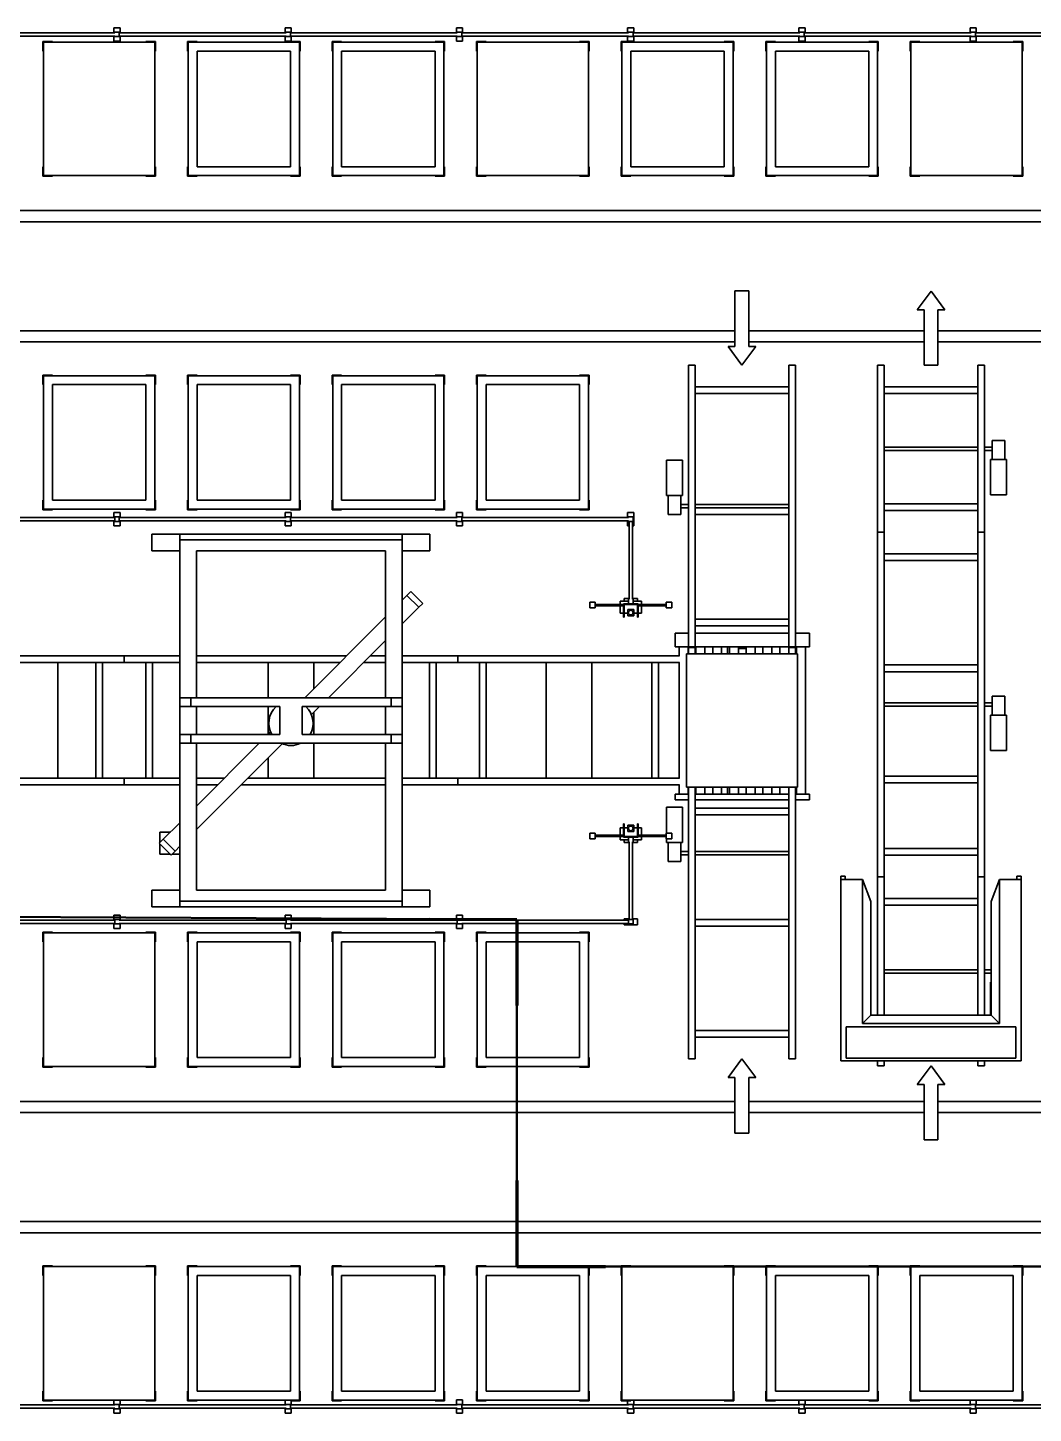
# Model space of a CAD drawing. Header units: millimetres. Extents: x 0 to 67800, y 0 to 42000.
# Drawn here: x 6834 to 15877, y 16083 to 28543 of the extents above; entities that cross this region are included whole.
import ezdxf

# ---------------------------------------------------------------- set-up
doc = ezdxf.new("R2010")
doc.units = ezdxf.units.MM
doc.header["$LTSCALE"] = 100
doc.linetypes.add('CHAIN', pattern=[0.3543, 0.2362, -0.0295, 0.0591, -0.0295])
doc.layers.add('Section Line (ISO)', color=7, linetype='CHAIN', lineweight=50)
doc.layers.add('Visible (ISO)', color=7, linetype='Continuous', lineweight=35)

# ---------------------------------------------------------------- blocks, each defined once
blk = doc.blocks.new('2dTransSection0')
at = {"layer": 'Section Line (ISO)', "linetype": 'CHAIN', "ltscale": 33.371738}
blk.add_line((33.54, 205.63), (112.31, 205.23), dxfattribs=at)
at = {"layer": 'Section Line (ISO)', "linetype": 'Continuous', "lineweight": 100}
for p, q in [((104.49, 205.27), (112.31, 205.23)), ((112.31, 205.23), (112.31, 197.49)), ((112.31, 181.76), (112.31, 174.02)), ((112.31, 174.02), (120.31, 174.02))]:
    blk.add_line(p, q, dxfattribs=at)
at = {"layer": 'Section Line (ISO)', "linetype": 'CHAIN', "ltscale": 33.126343}
blk.add_line((112.31, 205.23), (112.31, 174.02), dxfattribs=at)
at = {"layer": 'Section Line (ISO)', "linetype": 'CHAIN', "ltscale": 33.86763}
blk.add_line((112.31, 174.02), (276.3, 174.02), dxfattribs=at)

msp = doc.modelspace()

# ---------------------------------------------------------------- linework, layer by layer
at = {"layer": 'Visible (ISO)'}
for p, q in [((7609, 28498), (7609, 28543)), ((7609, 28543), (7664, 28543)), ((7664, 28543), (7664, 28498)), ((9149, 28498), (9149, 28543)), ((9149, 28543), (9204, 28543)), ((9204, 28543), (9204, 28498)), ((10689, 28498), (10689, 28543)), ((10689, 28543), (10744, 28543)), ((10744, 28543), (10744, 28498)), ((12229, 28498), (12229, 28543)), ((12229, 28543), (12284, 28543)), ((12284, 28543), (12284, 28498)), ((13769, 28498), (13769, 28543)), ((13769, 28543), (13824, 28543)), ((13824, 28543), (13824, 28498)), ((15309, 28498), (15309, 28543)), ((15309, 28543), (15364, 28543)), ((15364, 28543), (15364, 28498)), ((6117, 28498), (7617, 28498)), ((7617, 28468), (6117, 28468)), ((6971, 28333), (6971, 28419)), ((6971, 28419), (7057, 28419)), ((6977, 28413), (7977, 28413)), ((6977, 27213), (6977, 28413)), ((7057, 28419), (7057, 28413)), ((7609, 28423), (7609, 28468)), ((7664, 28423), (7609, 28423)), ((7617, 28503), (7657, 28503)), ((7617, 28498), (7617, 28503)), ((7617, 28463), (7617, 28468)), ((7657, 28463), (7617, 28463)), ((7657, 28503), (7657, 28463)), ((7657, 28498), (7657, 28468)), ((7657, 28498), (9157, 28498)), ((9157, 28468), (7657, 28468)), ((7664, 28468), (7664, 28423)), ((7897, 28413), (7897, 28419)), ((7897, 28419), (7983, 28419)), ((7977, 28413), (7977, 27213)), ((7983, 28419), (7983, 28333)), ((8271, 28333), (8271, 28419)), ((8271, 28419), (8357, 28419)), ((8277, 28413), (8277, 28333)), ((8357, 28413), (8277, 28413)), ((8357, 28419), (8357, 28413)), ((8357, 28413), (9197, 28413)), ((9149, 28423), (9149, 28468)), ((9204, 28423), (9149, 28423)), ((9157, 28503), (9197, 28503)), ((9157, 28498), (9157, 28503)), ((9157, 28463), (9157, 28468)), ((9197, 28463), (9157, 28463)), ((9197, 28503), (9197, 28463)), ((9197, 28498), (9197, 28468)), ((9197, 28498), (10697, 28498)), ((10697, 28468), (9197, 28468)), ((9197, 28413), (9197, 28419)), ((9197, 28419), (9283, 28419)), ((9277, 28413), (9197, 28413)), ((9204, 28468), (9204, 28423)), ((9277, 28333), (9277, 28413)), ((9283, 28419), (9283, 28333)), ((9571, 28333), (9571, 28419)), ((9571, 28419), (9657, 28419)), ((9577, 28413), (9577, 28333)), ((9657, 28413), (9577, 28413)), ((9657, 28419), (9657, 28413)), ((9657, 28413), (10497, 28413)), ((10497, 28413), (10497, 28419)), ((10497, 28419), (10583, 28419)), ((10577, 28413), (10497, 28413)), ((10577, 28333), (10577, 28413)), ((10583, 28419), (10583, 28333)), ((10689, 28423), (10689, 28468)), ((10744, 28423), (10689, 28423)), ((10697, 28503), (10737, 28503)), ((10697, 28498), (10697, 28503)), ((10697, 28463), (10697, 28468)), ((10737, 28463), (10697, 28463)), ((10737, 28503), (10737, 28463)), ((10737, 28498), (10737, 28468)), ((10737, 28498), (12237, 28498)), ((12237, 28468), (10737, 28468)), ((10744, 28468), (10744, 28423)), ((10871, 28333), (10871, 28419)), ((10871, 28419), (10957, 28419)), ((10877, 28413), (11877, 28413)), ((10877, 27213), (10877, 28413)), ((10957, 28419), (10957, 28413)), ((11797, 28413), (11797, 28419)), ((11797, 28419), (11883, 28419)), ((11877, 28413), (11877, 27213)), ((11883, 28419), (11883, 28333)), ((12171, 28333), (12171, 28419)), ((12171, 28419), (12257, 28419)), ((12177, 28413), (12177, 28333)), ((12257, 28413), (12177, 28413)), ((12229, 28423), (12229, 28468)), ((12284, 28423), (12229, 28423)), ((12237, 28503), (12277, 28503)), ((12237, 28498), (12237, 28503)), ((12237, 28463), (12237, 28468)), ((12277, 28463), (12237, 28463)), ((12257, 28419), (12257, 28413)), ((12257, 28413), (13097, 28413)), ((12277, 28503), (12277, 28463)), ((12277, 28498), (12277, 28468)), ((12277, 28498), (13777, 28498)), ((13777, 28468), (12277, 28468)), ((12284, 28468), (12284, 28423)), ((13097, 28413), (13097, 28419)), ((13097, 28419), (13183, 28419)), ((13177, 28413), (13097, 28413)), ((13177, 28333), (13177, 28413)), ((13183, 28419), (13183, 28333)), ((13471, 28333), (13471, 28419)), ((13471, 28419), (13557, 28419)), ((13477, 28413), (13477, 28333)), ((13557, 28413), (13477, 28413)), ((13557, 28419), (13557, 28413)), ((13557, 28413), (14397, 28413)), ((13769, 28423), (13769, 28468)), ((13824, 28423), (13769, 28423)), ((13777, 28503), (13817, 28503)), ((13777, 28498), (13777, 28503)), ((13777, 28463), (13777, 28468)), ((13817, 28463), (13777, 28463)), ((13817, 28503), (13817, 28463)), ((13817, 28498), (13817, 28468)), ((13817, 28498), (15317, 28498)), ((15317, 28468), (13817, 28468)), ((13824, 28468), (13824, 28423)), ((14397, 28413), (14397, 28419)), ((14397, 28419), (14483, 28419)), ((14477, 28413), (14397, 28413)), ((14477, 28333), (14477, 28413)), ((14483, 28419), (14483, 28333)), ((14771, 28333), (14771, 28419)), ((14771, 28419), (14857, 28419)), ((14777, 28413), (15777, 28413)), ((14777, 27213), (14777, 28413)), ((14857, 28419), (14857, 28413)), ((15309, 28423), (15309, 28468)), ((15364, 28423), (15309, 28423)), ((15317, 28503), (15357, 28503)), ((15317, 28498), (15317, 28503)), ((15317, 28463), (15317, 28468)), ((15357, 28463), (15317, 28463)), ((15357, 28503), (15357, 28463)), ((15357, 28498), (15357, 28468)), ((15357, 28498), (16857, 28498)), ((16857, 28468), (15357, 28468)), ((15364, 28468), (15364, 28423)), ((15697, 28413), (15697, 28419)), ((15697, 28419), (15783, 28419)), ((15777, 28413), (15777, 27213)), ((15783, 28419), (15783, 28333)), ((6977, 28333), (6971, 28333)), ((7983, 28333), (7977, 28333)), ((8277, 28333), (8271, 28333)), ((8277, 27293), (8277, 28333)), ((8357, 28333), (8357, 27293)), ((8357, 28333), (9197, 28333)), ((9197, 28333), (9197, 27293)), ((9283, 28333), (9277, 28333)), ((9277, 28333), (9277, 27293)), ((9577, 28333), (9571, 28333)), ((9577, 27293), (9577, 28333)), ((9657, 28333), (9657, 27293)), ((9657, 28333), (10497, 28333)), ((10497, 28333), (10497, 27293)), ((10583, 28333), (10577, 28333)), ((10577, 28333), (10577, 27293)), ((10877, 28333), (10871, 28333)), ((11883, 28333), (11877, 28333)), ((12177, 28333), (12171, 28333)), ((12177, 27293), (12177, 28333)), ((12257, 28333), (12257, 27293)), ((12257, 28333), (13097, 28333)), ((13097, 28333), (13097, 27293)), ((13183, 28333), (13177, 28333)), ((13177, 28333), (13177, 27293)), ((13477, 28333), (13471, 28333)), ((13477, 27293), (13477, 28333)), ((13557, 28333), (13557, 27293)), ((13557, 28333), (14397, 28333)), ((14397, 28333), (14397, 27293)), ((14483, 28333), (14477, 28333)), ((14477, 28333), (14477, 27293)), ((14777, 28333), (14771, 28333)), ((15783, 28333), (15777, 28333)), ((6971, 27207), (6971, 27293)), ((6971, 27293), (6977, 27293)), ((7977, 27293), (7983, 27293)), ((7983, 27293), (7983, 27207)), ((8271, 27207), (8271, 27293)), ((8271, 27293), (8277, 27293)), ((8277, 27293), (8277, 27213)), ((9197, 27293), (8357, 27293)), ((9277, 27213), (9277, 27293)), ((9277, 27293), (9283, 27293)), ((9283, 27293), (9283, 27207)), ((9571, 27207), (9571, 27293)), ((9571, 27293), (9577, 27293)), ((9577, 27293), (9577, 27213)), ((10497, 27293), (9657, 27293)), ((10577, 27213), (10577, 27293)), ((10577, 27293), (10583, 27293)), ((10583, 27293), (10583, 27207)), ((10871, 27207), (10871, 27293)), ((10871, 27293), (10877, 27293)), ((11877, 27293), (11883, 27293)), ((11883, 27293), (11883, 27207)), ((12171, 27207), (12171, 27293)), ((12171, 27293), (12177, 27293)), ((12177, 27293), (12177, 27213)), ((13097, 27293), (12257, 27293)), ((13177, 27213), (13177, 27293)), ((13177, 27293), (13183, 27293)), ((13183, 27293), (13183, 27207)), ((13471, 27207), (13471, 27293)), ((13471, 27293), (13477, 27293)), ((13477, 27293), (13477, 27213)), ((14397, 27293), (13557, 27293)), ((14477, 27213), (14477, 27293)), ((14477, 27293), (14483, 27293)), ((14483, 27293), (14483, 27207)), ((14771, 27207), (14771, 27293)), ((14771, 27293), (14777, 27293)), ((15777, 27293), (15783, 27293)), ((15783, 27293), (15783, 27207)), ((7057, 27207), (6971, 27207)), ((7977, 27213), (6977, 27213)), ((7057, 27213), (7057, 27207)), ((7897, 27207), (7897, 27213)), ((7983, 27207), (7897, 27207)), ((8357, 27207), (8271, 27207)), ((8277, 27213), (8357, 27213)), ((8357, 27213), (8357, 27207)), ((9197, 27213), (8357, 27213)), ((9197, 27207), (9197, 27213)), ((9197, 27213), (9277, 27213)), ((9283, 27207), (9197, 27207)), ((9657, 27207), (9571, 27207)), ((9577, 27213), (9657, 27213)), ((9657, 27213), (9657, 27207)), ((10497, 27213), (9657, 27213)), ((10497, 27207), (10497, 27213)), ((10497, 27213), (10577, 27213)), ((10583, 27207), (10497, 27207)), ((10957, 27207), (10871, 27207)), ((11877, 27213), (10877, 27213)), ((10957, 27213), (10957, 27207)), ((11797, 27207), (11797, 27213)), ((11883, 27207), (11797, 27207)), ((12257, 27207), (12171, 27207)), ((12177, 27213), (12257, 27213)), ((12257, 27213), (12257, 27207)), ((13097, 27213), (12257, 27213)), ((13097, 27207), (13097, 27213)), ((13097, 27213), (13177, 27213)), ((13183, 27207), (13097, 27207)), ((13557, 27207), (13471, 27207)), ((13477, 27213), (13557, 27213)), ((13557, 27213), (13557, 27207)), ((14397, 27213), (13557, 27213)), ((14397, 27207), (14397, 27213)), ((14397, 27213), (14477, 27213)), ((14483, 27207), (14397, 27207)), ((14857, 27207), (14771, 27207)), ((15777, 27213), (14777, 27213)), ((14857, 27213), (14857, 27207)), ((15697, 27207), (15697, 27213)), ((15783, 27207), (15697, 27207)), ((4637, 26898), (18751, 26898)), ((18738, 26798), (4637, 26798)), ((13194, 25676), (13194, 26176)), ((13194, 26176), (13319, 26176)), ((13319, 26176), (13319, 25676)), ((14832, 26007), (14957, 26174)), ((14957, 26174), (15082, 26007)), ((14894, 26007), (14832, 26007)), ((14894, 25507), (14894, 26007)), ((15019, 26007), (15019, 25507)), ((15082, 26007), (15019, 26007)), ((4637, 25818), (13194, 25818)), ((13319, 25818), (14894, 25818)), ((15019, 25818), (16594, 25818)), ((13194, 25718), (4637, 25718)), ((13132, 25676), (13194, 25676)), ((13257, 25509), (13132, 25676)), ((13382, 25676), (13257, 25509)), ((14894, 25718), (13319, 25718)), ((13319, 25676), (13382, 25676)), ((16594, 25718), (15019, 25718)), ((6971, 25333), (6971, 25419)), ((6971, 25419), (7057, 25419)), ((7057, 25419), (7057, 25413)), ((7897, 25413), (7897, 25419)), ((7897, 25419), (7983, 25419)), ((7983, 25419), (7983, 25333)), ((8271, 25333), (8271, 25419)), ((8271, 25419), (8357, 25419)), ((8357, 25419), (8357, 25413)), ((9197, 25413), (9197, 25419)), ((9197, 25419), (9283, 25419)), ((9283, 25419), (9283, 25333)), ((9571, 25333), (9571, 25419)), ((9571, 25419), (9657, 25419)), ((9657, 25419), (9657, 25413)), ((10497, 25413), (10497, 25419)), ((10497, 25419), (10583, 25419)), ((10583, 25419), (10583, 25333)), ((10871, 25333), (10871, 25419)), ((10871, 25419), (10957, 25419)), ((10957, 25419), (10957, 25413)), ((11797, 25413), (11797, 25419)), ((11797, 25419), (11883, 25419)), ((11883, 25419), (11883, 25333)), ((12777, 25464), (12777, 25509)), ((12777, 25509), (12837, 25509)), ((12777, 25464), (12777, 23013)), ((12837, 25509), (12837, 25464)), ((12837, 23013), (12837, 25464)), ((13677, 25509), (13737, 25509)), ((13677, 25464), (13677, 25509)), ((13677, 25464), (13677, 23013)), ((13737, 25509), (13737, 25464)), ((13737, 23013), (13737, 25464)), ((14477, 25463), (14477, 25507)), ((14537, 25507), (14477, 25507)), ((14477, 25463), (14477, 24052)), ((14537, 25507), (14537, 25463)), ((14537, 24052), (14537, 25463)), ((15019, 25507), (14894, 25507)), ((15377, 25463), (15377, 25507)), ((15437, 25507), (15377, 25507)), ((15377, 25463), (15377, 24052)), ((15437, 25507), (15437, 25463)), ((15437, 24052), (15437, 25463)), ((6977, 25333), (6971, 25333)), ((6977, 25413), (6977, 25333)), ((7057, 25413), (6977, 25413)), ((6977, 24293), (6977, 25333)), ((7057, 25413), (7897, 25413)), ((7057, 25333), (7057, 24293)), ((7057, 25333), (7897, 25333)), ((7977, 25413), (7897, 25413)), ((7897, 25333), (7897, 24293)), ((7977, 25333), (7977, 25413)), ((7983, 25333), (7977, 25333)), ((7977, 25333), (7977, 24293)), ((8277, 25333), (8271, 25333)), ((8277, 25413), (8277, 25333)), ((8357, 25413), (8277, 25413)), ((8277, 24293), (8277, 25333)), ((8357, 25413), (9197, 25413)), ((8357, 25333), (8357, 24293)), ((8357, 25333), (9197, 25333)), ((9277, 25413), (9197, 25413)), ((9197, 25333), (9197, 24293)), ((9277, 25333), (9277, 25413)), ((9283, 25333), (9277, 25333)), ((9277, 25333), (9277, 24293)), ((9577, 25333), (9571, 25333)), ((9577, 25413), (9577, 25333)), ((9657, 25413), (9577, 25413)), ((9577, 24293), (9577, 25333)), ((9657, 25413), (10497, 25413)), ((9657, 25333), (9657, 24293)), ((9657, 25333), (10497, 25333)), ((10577, 25413), (10497, 25413)), ((10497, 25333), (10497, 24293)), ((10577, 25333), (10577, 25413)), ((10583, 25333), (10577, 25333)), ((10577, 25333), (10577, 24293)), ((10877, 25333), (10871, 25333)), ((10877, 25413), (10877, 25333)), ((10957, 25413), (10877, 25413)), ((10877, 24293), (10877, 25333)), ((10957, 25413), (11797, 25413)), ((10957, 25333), (10957, 24293)), ((10957, 25333), (11797, 25333)), ((11877, 25413), (11797, 25413)), ((11797, 25333), (11797, 24293)), ((11877, 25333), (11877, 25413)), ((11883, 25333), (11877, 25333)), ((11877, 25333), (11877, 24293)), ((13677, 25314), (12837, 25314)), ((15377, 25312), (14537, 25312)), ((12837, 25254), (13677, 25254)), ((14537, 25252), (15377, 25252)), ((15507, 24832), (15507, 24661)), ((15507, 24832), (15622, 24832)), ((15622, 24661), (15622, 24832)), ((14537, 24772), (15377, 24772)), ((14537, 24742), (15377, 24742)), ((15437, 24772), (15507, 24772)), ((15437, 24742), (15507, 24742)), ((12577, 24654), (12722, 24654)), ((12577, 24335), (12577, 24654)), ((12722, 24335), (12722, 24654)), ((15507, 24661), (15492, 24661)), ((15492, 24661), (15492, 24342)), ((15507, 24661), (15622, 24661)), ((15637, 24661), (15622, 24661)), ((15637, 24661), (15637, 24342)), ((12577, 24335), (12592, 24335)), ((12707, 24335), (12592, 24335)), ((12592, 24335), (12592, 24164)), ((12707, 24335), (12722, 24335)), ((12707, 24164), (12707, 24335)), ((15637, 24342), (15492, 24342)), ((6971, 24207), (6971, 24293)), ((6971, 24293), (6977, 24293)), ((7057, 24207), (6971, 24207)), ((6977, 24293), (6977, 24213)), ((6977, 24213), (7057, 24213)), ((7897, 24293), (7057, 24293)), ((7057, 24213), (7057, 24207)), ((7897, 24213), (7057, 24213)), ((7609, 24138), (7609, 24183)), ((7609, 24183), (7664, 24183)), ((7664, 24183), (7664, 24138)), ((7897, 24207), (7897, 24213)), ((7897, 24213), (7977, 24213)), ((7983, 24207), (7897, 24207)), ((7977, 24213), (7977, 24293)), ((7977, 24293), (7983, 24293)), ((7983, 24293), (7983, 24207)), ((8271, 24207), (8271, 24293)), ((8271, 24293), (8277, 24293)), ((8357, 24207), (8271, 24207)), ((8277, 24293), (8277, 24213)), ((8277, 24213), (8357, 24213)), ((9197, 24293), (8357, 24293)), ((8357, 24213), (8357, 24207)), ((9197, 24213), (8357, 24213)), ((9149, 24138), (9149, 24183)), ((9149, 24183), (9204, 24183)), ((9197, 24207), (9197, 24213)), ((9197, 24213), (9277, 24213)), ((9283, 24207), (9197, 24207)), ((9204, 24183), (9204, 24138)), ((9277, 24213), (9277, 24293)), ((9277, 24293), (9283, 24293)), ((9283, 24293), (9283, 24207)), ((9571, 24207), (9571, 24293)), ((9571, 24293), (9577, 24293)), ((9657, 24207), (9571, 24207)), ((9577, 24293), (9577, 24213)), ((9577, 24213), (9657, 24213)), ((10497, 24293), (9657, 24293)), ((9657, 24213), (9657, 24207)), ((10497, 24213), (9657, 24213)), ((10497, 24207), (10497, 24213)), ((10497, 24213), (10577, 24213)), ((10583, 24207), (10497, 24207)), ((10577, 24213), (10577, 24293)), ((10577, 24293), (10583, 24293)), ((10583, 24293), (10583, 24207)), ((10689, 24138), (10689, 24183)), ((10689, 24183), (10744, 24183)), ((10744, 24183), (10744, 24138)), ((10871, 24207), (10871, 24293)), ((10871, 24293), (10877, 24293)), ((10957, 24207), (10871, 24207)), ((10877, 24293), (10877, 24213)), ((10877, 24213), (10957, 24213)), ((11797, 24293), (10957, 24293)), ((10957, 24213), (10957, 24207)), ((11797, 24213), (10957, 24213)), ((11797, 24207), (11797, 24213)), ((11797, 24213), (11877, 24213)), ((11883, 24207), (11797, 24207)), ((11877, 24213), (11877, 24293)), ((11877, 24293), (11883, 24293)), ((11883, 24293), (11883, 24207)), ((12229, 24138), (12229, 24183)), ((12229, 24183), (12284, 24183)), ((12284, 24183), (12284, 24063)), ((12777, 24254), (12707, 24254)), ((12777, 24224), (12707, 24224)), ((13677, 24254), (12837, 24254)), ((13677, 24224), (12837, 24224)), ((15377, 24262), (14537, 24262)), ((14537, 24202), (15377, 24202)), ((6117, 24138), (7617, 24138)), ((7617, 24108), (6117, 24108)), ((7609, 24063), (7609, 24108)), ((7664, 24063), (7609, 24063)), ((7617, 24143), (7657, 24143)), ((7617, 24103), (7617, 24143)), ((7617, 24108), (7617, 24138)), ((7657, 24103), (7617, 24103)), ((7657, 24143), (7657, 24103)), ((7657, 24138), (7657, 24108)), ((7657, 24138), (9157, 24138)), ((9157, 24108), (7657, 24108)), ((7664, 24108), (7664, 24063)), ((9149, 24063), (9149, 24108)), ((9204, 24063), (9149, 24063)), ((9157, 24143), (9197, 24143)), ((9157, 24138), (9157, 24143)), ((9157, 24103), (9157, 24108)), ((9197, 24103), (9157, 24103)), ((9197, 24143), (9197, 24103)), ((9197, 24138), (9197, 24108)), ((9197, 24138), (10697, 24138)), ((10697, 24108), (9197, 24108)), ((9204, 24108), (9204, 24063)), ((10689, 24063), (10689, 24108)), ((10744, 24063), (10689, 24063)), ((10697, 24143), (10737, 24143)), ((10697, 24138), (10697, 24143)), ((10697, 24103), (10697, 24108)), ((10737, 24103), (10697, 24103)), ((10737, 24143), (10737, 24103)), ((10737, 24138), (10737, 24108)), ((10737, 24138), (12237, 24138)), ((12237, 24108), (10737, 24108)), ((10744, 24108), (10744, 24063)), ((12229, 24063), (12229, 24108)), ((12242, 24063), (12229, 24063)), ((12237, 24143), (12277, 24143)), ((12237, 24138), (12237, 24143)), ((12237, 24103), (12237, 24108)), ((12277, 24103), (12237, 24103)), ((12272, 24103), (12242, 24103)), ((12242, 23403), (12242, 24103)), ((12272, 24103), (12272, 23403)), ((12284, 24063), (12272, 24063)), ((12277, 24143), (12277, 24103)), ((12707, 24164), (12592, 24164)), ((12837, 24164), (13677, 24164)), ((14477, 24007), (14477, 24052)), ((14537, 24052), (14537, 24007)), ((15377, 24007), (15377, 24052)), ((15437, 24052), (15437, 24007)), ((8201, 23988), (7951, 23988)), ((7951, 23988), (7951, 23838)), ((8201, 23988), (8201, 23938)), ((10201, 23988), (8201, 23988)), ((8201, 23938), (10201, 23938)), ((8201, 22518), (8201, 23938)), ((10201, 23938), (10201, 23988)), ((10201, 23988), (10451, 23988)), ((10201, 23938), (10201, 22518)), ((10451, 23988), (10451, 23838)), ((14477, 23963), (14477, 24007)), ((14537, 24007), (14477, 24007)), ((14537, 24007), (14477, 24007)), ((14477, 23963), (14477, 20952)), ((14537, 24007), (14537, 23963)), ((14537, 20952), (14537, 23963)), ((15377, 23963), (15377, 24007)), ((15437, 24007), (15377, 24007)), ((15437, 24007), (15377, 24007)), ((15377, 23963), (15377, 20952)), ((15437, 24007), (15437, 23963)), ((15437, 20952), (15437, 23963)), ((8201, 23838), (7951, 23838)), ((8351, 23838), (8351, 22518)), ((8351, 23838), (10051, 23838)), ((10051, 22518), (10051, 23838)), ((10201, 23838), (10451, 23838)), ((15377, 23812), (14537, 23812)), ((14537, 23752), (15377, 23752)), ((10201, 23394), (10244, 23437)), ((10280, 23472), (10244, 23437)), ((10244, 23437), (10351, 23331)), ((10386, 23366), (10280, 23472)), ((10351, 23331), (10201, 23182)), ((10351, 23331), (10386, 23366)), ((11888, 23376), (11938, 23376)), ((11888, 23376), (11888, 23326)), ((11888, 23326), (11938, 23326)), ((11938, 23326), (11938, 23376)), ((12191, 23357), (11938, 23357)), ((12191, 23345), (11938, 23345)), ((12162, 23387), (12237, 23387)), ((12162, 23357), (12162, 23387)), ((12162, 23277), (12162, 23345)), ((12191, 23363), (12323, 23363)), ((12191, 23241), (12191, 23363)), ((12197, 23410), (12242, 23410)), ((12197, 23387), (12197, 23410)), ((12317, 23357), (12197, 23357)), ((12197, 23357), (12197, 23241)), ((12231, 23255), (12231, 23311)), ((12231, 23311), (12283, 23311)), ((12237, 23403), (12242, 23403)), ((12237, 23363), (12237, 23403)), ((12272, 23410), (12317, 23410)), ((12272, 23403), (12277, 23403)), ((12277, 23403), (12277, 23363)), ((12277, 23387), (12352, 23387)), ((12283, 23311), (12283, 23255)), ((12317, 23410), (12317, 23387)), ((12317, 23241), (12317, 23357)), ((12323, 23363), (12323, 23241)), ((12576, 23357), (12323, 23357)), ((12576, 23345), (12323, 23345)), ((12352, 23387), (12352, 23357)), ((12352, 23345), (12352, 23277)), ((12626, 23376), (12576, 23376)), ((12576, 23326), (12576, 23376)), ((12626, 23326), (12576, 23326)), ((12626, 23376), (12626, 23326)), ((9325, 22518), (10051, 23244)), ((12191, 23277), (12162, 23277)), ((12197, 23241), (12191, 23241)), ((12231, 23277), (12197, 23277)), ((12283, 23255), (12231, 23255)), ((12317, 23277), (12283, 23277)), ((12323, 23241), (12317, 23241)), ((12352, 23277), (12323, 23277)), ((13677, 23224), (12837, 23224)), ((12657, 23099), (12777, 23099)), ((12657, 22974), (12657, 23099)), ((12837, 23164), (13677, 23164)), ((12837, 23099), (13677, 23099)), ((13737, 23099), (13863, 23099)), ((13863, 23099), (13863, 22974)), ((10051, 23032), (9538, 22518)), ((13863, 22974), (12657, 22974)), ((12692, 22974), (12692, 22893)), ((12772, 22974), (12772, 22913)), ((12777, 22979), (12777, 23013)), ((12777, 22969), (12777, 22974)), ((12777, 22924), (12777, 22969)), ((12777, 22969), (12837, 22969)), ((12777, 22969), (12837, 22969)), ((12837, 23013), (12837, 22979)), ((12837, 22974), (12837, 22969)), ((12837, 22969), (12837, 22924)), ((12843, 22974), (12843, 22913)), ((12923, 22974), (12923, 22913)), ((12994, 22974), (12994, 22913)), ((13074, 22974), (13074, 22913)), ((13127, 22913), (13127, 22974)), ((13145, 22974), (13145, 22913)), ((13225, 22974), (13225, 22913)), ((13225, 22959), (13296, 22959)), ((13289, 22959), (13289, 22974)), ((13296, 22974), (13296, 22913)), ((13376, 22974), (13376, 22913)), ((13446, 22974), (13446, 22913)), ((13526, 22974), (13526, 22913)), ((13597, 22974), (13597, 22913)), ((13677, 22979), (13677, 23013)), ((13677, 22969), (13677, 22974)), ((13677, 22924), (13677, 22969)), ((13677, 22969), (13737, 22969)), ((13677, 22969), (13737, 22969)), ((13737, 23013), (13737, 22979)), ((13737, 22974), (13737, 22969)), ((13737, 22969), (13737, 22924)), ((13748, 22974), (13748, 22913)), ((13828, 22974), (13828, 21651)), ((7657, 22893), (6146, 22893)), ((6146, 22833), (7657, 22833)), ((7106, 21793), (7106, 22833)), ((7446, 22833), (7446, 21793)), ((7506, 21793), (7506, 22833)), ((7657, 22893), (7701, 22893)), ((7701, 22833), (7657, 22833)), ((7701, 22893), (7746, 22893)), ((7701, 22833), (7701, 22893)), ((7701, 22833), (7701, 22893)), ((7746, 22833), (7701, 22833)), ((8201, 22893), (7746, 22893)), ((7746, 22833), (8201, 22833)), ((7896, 22833), (7896, 21793)), ((7956, 21793), (7956, 22833)), ((9700, 22893), (8351, 22893)), ((8351, 22833), (9640, 22833)), ((8996, 22833), (8996, 22518)), ((9406, 22599), (9406, 22833)), ((9853, 22833), (10051, 22833)), ((10051, 22893), (9913, 22893)), ((10657, 22893), (10201, 22893)), ((10201, 22833), (10657, 22833)), ((10446, 22833), (10446, 21793)), ((10506, 21793), (10506, 22833)), ((10657, 22893), (10701, 22893)), ((10701, 22833), (10657, 22833)), ((10701, 22833), (10701, 22893)), ((10701, 22893), (10746, 22893)), ((10701, 22833), (10701, 22893)), ((10746, 22833), (10701, 22833)), ((12657, 22893), (10746, 22893)), ((10746, 22833), (12657, 22833)), ((10896, 22833), (10896, 21793)), ((10956, 21793), (10956, 22833)), ((11496, 22833), (11496, 21793)), ((11906, 21793), (11906, 22833)), ((12446, 22833), (12446, 21793)), ((12506, 21793), (12506, 22833)), ((12657, 22893), (12696, 22893)), ((12696, 22833), (12657, 22833)), ((12692, 22833), (12692, 21793)), ((12757, 21713), (12757, 22913)), ((12757, 22913), (13757, 22913)), ((12777, 22924), (12777, 22913)), ((12837, 22913), (12837, 22924)), ((13677, 22924), (13677, 22913)), ((13737, 22913), (13737, 22924)), ((13757, 22913), (13757, 21713)), ((15377, 22812), (14537, 22812)), ((14537, 22752), (15377, 22752)), ((8201, 22518), (8201, 22438)), ((8301, 22518), (8201, 22518)), ((8201, 22188), (8201, 22438)), ((8201, 22438), (8301, 22438)), ((8301, 22438), (8301, 22518)), ((8301, 22518), (10101, 22518)), ((9101, 22438), (8301, 22438)), ((8351, 22438), (8351, 22188)), ((8996, 22438), (8996, 22189)), ((9101, 22188), (9101, 22438)), ((10101, 22438), (9301, 22438)), ((9301, 22188), (9301, 22438)), ((9458, 22438), (9386, 22366)), ((10051, 22188), (10051, 22438)), ((10201, 22518), (10101, 22518)), ((10101, 22518), (10101, 22438)), ((10101, 22438), (10201, 22438)), ((10201, 22438), (10201, 22518)), ((10201, 22438), (10201, 22188)), ((14537, 22472), (15377, 22472)), ((14537, 22442), (15377, 22442)), ((15437, 22472), (15507, 22472)), ((15437, 22442), (15507, 22442)), ((15507, 22532), (15507, 22361)), ((15507, 22532), (15622, 22532)), ((15622, 22361), (15622, 22532)), ((9406, 22188), (9406, 22387)), ((15507, 22361), (15492, 22361)), ((15492, 22361), (15492, 22042)), ((15507, 22361), (15622, 22361)), ((15637, 22361), (15622, 22361)), ((15637, 22361), (15637, 22042)), ((8201, 22188), (8201, 22108)), ((8301, 22188), (8201, 22188)), ((8301, 22108), (8301, 22188)), ((8301, 22188), (9101, 22188)), ((8995, 22188), (9017, 22210)), ((9301, 22188), (10101, 22188)), ((10201, 22188), (10101, 22188)), ((10101, 22188), (10101, 22108)), ((10201, 22108), (10201, 22188)), ((8201, 20688), (8201, 22108)), ((8201, 22108), (8301, 22108)), ((10101, 22108), (8301, 22108)), ((8351, 22108), (8351, 20788)), ((8351, 21544), (8915, 22108)), ((9123, 22104), (8351, 21332)), ((9406, 21793), (9406, 22108)), ((10051, 20788), (10051, 22108)), ((10101, 22108), (10201, 22108)), ((10201, 22108), (10201, 20688)), ((8996, 21977), (8996, 21793)), ((15637, 22042), (15492, 22042)), ((15377, 21812), (14537, 21812)), ((7657, 21793), (6146, 21793)), ((6146, 21733), (7657, 21733)), ((7657, 21793), (7701, 21793)), ((7701, 21733), (7657, 21733)), ((7701, 21793), (7746, 21793)), ((7701, 21733), (7701, 21793)), ((7701, 21733), (7701, 21793)), ((7746, 21733), (7701, 21733)), ((8201, 21793), (7746, 21793)), ((7746, 21733), (8201, 21733)), ((8600, 21793), (8351, 21793)), ((8351, 21733), (8540, 21733)), ((8753, 21733), (10051, 21733)), ((10051, 21793), (8813, 21793)), ((10657, 21793), (10201, 21793)), ((10201, 21733), (10657, 21733)), ((10657, 21793), (10701, 21793)), ((10701, 21733), (10657, 21733)), ((10701, 21733), (10701, 21793)), ((10701, 21793), (10746, 21793)), ((10701, 21733), (10701, 21793)), ((10746, 21733), (10701, 21733)), ((12657, 21793), (10746, 21793)), ((10746, 21733), (12657, 21733)), ((12657, 21793), (12696, 21793)), ((12696, 21733), (12657, 21733)), ((12692, 21733), (12692, 21651)), ((13757, 21713), (12757, 21713)), ((12772, 21713), (12772, 21651)), ((12777, 21713), (12777, 19313)), ((12837, 19313), (12837, 21713)), ((12843, 21713), (12843, 21651)), ((12923, 21713), (12923, 21651)), ((12994, 21713), (12994, 21651)), ((13074, 21713), (13074, 21651)), ((13127, 21651), (13127, 21713)), ((13145, 21713), (13145, 21651)), ((13225, 21713), (13225, 21651)), ((13296, 21713), (13296, 21651)), ((13376, 21713), (13376, 21651)), ((13446, 21713), (13446, 21651)), ((13526, 21713), (13526, 21651)), ((13597, 21713), (13597, 21651)), ((13677, 21713), (13677, 19313)), ((13737, 19313), (13737, 21713)), ((13748, 21713), (13748, 21651)), ((14537, 21752), (15377, 21752)), ((12707, 21651), (12657, 21651)), ((12657, 21651), (12657, 21599)), ((12657, 21599), (12777, 21599)), ((12707, 21651), (12758, 21651)), ((12777, 21651), (12758, 21651)), ((12858, 21651), (12837, 21651)), ((12837, 21599), (13677, 21599)), ((12858, 21651), (12908, 21651)), ((13009, 21651), (12908, 21651)), ((13009, 21651), (13059, 21651)), ((13160, 21651), (13059, 21651)), ((13160, 21651), (13210, 21651)), ((13310, 21651), (13210, 21651)), ((13310, 21651), (13361, 21651)), ((13461, 21651), (13361, 21651)), ((13461, 21651), (13512, 21651)), ((13612, 21651), (13512, 21651)), ((13612, 21651), (13662, 21651)), ((13677, 21651), (13662, 21651)), ((13763, 21651), (13737, 21651)), ((13737, 21599), (13863, 21599)), ((13763, 21651), (13813, 21651)), ((13863, 21651), (13813, 21651)), ((13863, 21599), (13863, 21651)), ((12577, 21534), (12722, 21534)), ((12577, 21300), (12577, 21534)), ((12722, 21215), (12722, 21534)), ((13677, 21524), (12837, 21524)), ((12837, 21464), (13677, 21464)), ((8117, 21310), (8023, 21310)), ((8023, 21310), (8023, 21216)), ((8052, 21245), (8201, 21394)), ((12191, 21349), (12162, 21349)), ((12162, 21349), (12162, 21281)), ((12191, 21385), (12191, 21263)), ((12197, 21385), (12191, 21385)), ((12197, 21269), (12197, 21385)), ((12231, 21349), (12197, 21349)), ((12231, 21371), (12283, 21371)), ((12231, 21315), (12231, 21371)), ((12283, 21315), (12231, 21315)), ((12283, 21371), (12283, 21315)), ((12317, 21349), (12283, 21349)), ((12317, 21385), (12317, 21269)), ((12323, 21385), (12317, 21385)), ((12323, 21263), (12323, 21385)), ((12352, 21349), (12323, 21349)), ((12352, 21281), (12352, 21349)), ((8052, 21245), (8017, 21210)), ((8017, 21210), (8123, 21103)), ((8023, 21203), (8023, 21110)), ((8159, 21139), (8052, 21245)), ((11888, 21300), (11938, 21300)), ((11888, 21250), (11888, 21300)), ((11888, 21250), (11938, 21250)), ((11938, 21300), (11938, 21250)), ((11938, 21281), (12191, 21281)), ((11938, 21269), (12191, 21269)), ((12162, 21269), (12162, 21239)), ((12162, 21239), (12237, 21239)), ((12191, 21263), (12323, 21263)), ((12317, 21269), (12197, 21269)), ((12197, 21215), (12197, 21239)), ((12242, 21215), (12197, 21215)), ((12237, 21223), (12237, 21263)), ((12242, 21223), (12237, 21223)), ((12242, 20523), (12242, 21223)), ((12272, 21223), (12272, 20523)), ((12277, 21223), (12272, 21223)), ((12317, 21215), (12272, 21215)), ((12277, 21263), (12277, 21223)), ((12277, 21239), (12352, 21239)), ((12317, 21239), (12317, 21215)), ((12323, 21281), (12576, 21281)), ((12323, 21269), (12576, 21269)), ((12352, 21239), (12352, 21269)), ((12626, 21300), (12576, 21300)), ((12576, 21300), (12576, 21250)), ((12626, 21250), (12576, 21250)), ((12577, 21215), (12577, 21250)), ((12577, 21215), (12592, 21215)), ((12707, 21215), (12592, 21215)), ((12592, 21215), (12592, 21044)), ((12626, 21250), (12626, 21300)), ((12707, 21215), (12722, 21215)), ((12707, 21044), (12707, 21215)), ((8023, 21110), (8117, 21110)), ((8123, 21103), (8159, 21139)), ((8129, 21110), (8201, 21110)), ((8201, 21182), (8159, 21139)), ((12777, 21134), (12707, 21134)), ((12777, 21104), (12707, 21104)), ((13677, 21134), (12837, 21134)), ((13677, 21104), (12837, 21104)), ((15377, 21162), (14537, 21162)), ((14537, 21102), (15377, 21102)), ((12707, 21044), (12592, 21044)), ((14477, 20907), (14477, 20952)), ((14537, 20952), (14537, 20907)), ((15377, 20907), (15377, 20952)), ((15437, 20952), (15437, 20907)), ((14146, 20912), (14186, 20912)), ((14146, 20912), (14146, 20884)), ((14146, 20884), (14342, 20884)), ((14146, 19252), (14146, 20884)), ((14186, 20912), (14186, 20884)), ((14342, 20884), (14342, 19587)), ((14417, 20684), (14342, 20884)), ((14537, 20907), (14477, 20907)), ((14477, 20863), (14477, 20907)), ((14537, 20907), (14477, 20907)), ((14477, 20863), (14477, 19662)), ((14537, 20907), (14537, 20863)), ((14537, 19662), (14537, 20863)), ((15437, 20907), (15377, 20907)), ((15377, 20863), (15377, 20907)), ((15437, 20907), (15377, 20907)), ((15377, 20863), (15377, 19662)), ((15437, 20907), (15437, 20863)), ((15437, 19662), (15437, 20863)), ((15572, 20884), (15497, 20684)), ((15572, 20884), (15768, 20884)), ((15572, 19587), (15572, 20884)), ((15728, 20912), (15728, 20884)), ((15768, 20912), (15728, 20912)), ((15768, 20912), (15768, 20884)), ((15768, 20884), (15768, 19252)), ((7951, 20788), (7951, 20638)), ((8201, 20788), (7951, 20788)), ((8201, 20688), (8201, 20638)), ((10201, 20688), (8201, 20688)), ((8351, 20788), (10051, 20788)), ((10201, 20788), (10451, 20788)), ((10201, 20638), (10201, 20688)), ((10451, 20788), (10451, 20638)), ((14417, 19662), (14417, 20684)), ((15377, 20712), (14537, 20712)), ((15497, 20684), (15497, 19662)), ((7609, 20518), (7609, 20563)), ((7609, 20563), (7664, 20563)), ((7664, 20563), (7664, 20518)), ((8201, 20638), (7951, 20638)), ((8201, 20638), (10201, 20638)), ((9149, 20518), (9149, 20563)), ((9149, 20563), (9204, 20563)), ((9204, 20563), (9204, 20518)), ((10201, 20638), (10451, 20638)), ((10689, 20518), (10689, 20563)), ((10689, 20563), (10744, 20563)), ((10744, 20563), (10744, 20518)), ((14537, 20652), (15377, 20652)), ((6117, 20518), (7617, 20518)), ((7617, 20488), (6117, 20488)), ((7609, 20443), (7609, 20488)), ((7664, 20443), (7609, 20443)), ((7617, 20523), (7657, 20523)), ((7617, 20483), (7617, 20523)), ((7617, 20488), (7617, 20518)), ((7657, 20483), (7617, 20483)), ((7657, 20523), (7657, 20518)), ((7657, 20518), (9157, 20518)), ((7657, 20488), (7657, 20483)), ((9157, 20488), (7657, 20488)), ((7664, 20488), (7664, 20443)), ((9149, 20443), (9149, 20488)), ((9204, 20443), (9149, 20443)), ((9157, 20523), (9197, 20523)), ((9157, 20483), (9157, 20523)), ((9157, 20488), (9157, 20518)), ((9197, 20483), (9157, 20483)), ((9197, 20523), (9197, 20518)), ((9197, 20518), (10697, 20518)), ((9197, 20488), (9197, 20483)), ((10697, 20488), (9197, 20488)), ((9204, 20488), (9204, 20443)), ((10689, 20443), (10689, 20488)), ((10744, 20443), (10689, 20443)), ((10697, 20523), (10737, 20523)), ((10697, 20483), (10697, 20523)), ((10697, 20488), (10697, 20518)), ((10737, 20483), (10697, 20483)), ((10737, 20523), (10737, 20518)), ((10737, 20518), (12237, 20518)), ((10737, 20488), (10737, 20483)), ((12237, 20488), (10737, 20488)), ((10744, 20488), (10744, 20443)), ((12197, 20518), (12197, 20530)), ((12197, 20530), (12242, 20530)), ((12197, 20475), (12197, 20488)), ((12317, 20475), (12197, 20475)), ((12237, 20523), (12277, 20523)), ((12237, 20483), (12237, 20523)), ((12237, 20488), (12237, 20518)), ((12277, 20483), (12237, 20483)), ((12242, 20523), (12272, 20523)), ((12272, 20530), (12317, 20530)), ((12277, 20523), (12277, 20483)), ((12317, 20530), (12317, 20475)), ((13677, 20524), (12837, 20524)), ((12837, 20464), (13677, 20464)), ((6971, 20322), (6971, 20408)), ((6971, 20408), (7057, 20408)), ((6977, 20322), (6971, 20322)), ((6977, 20402), (7977, 20402)), ((6977, 19202), (6977, 20402)), ((7057, 20408), (7057, 20402)), ((7897, 20402), (7897, 20408)), ((7897, 20408), (7983, 20408)), ((7977, 20402), (7977, 19202)), ((7983, 20322), (7977, 20322)), ((7983, 20408), (7983, 20322)), ((8271, 20322), (8271, 20408)), ((8271, 20408), (8357, 20408)), ((8277, 20322), (8271, 20322)), ((8277, 20402), (8277, 20322)), ((8357, 20402), (8277, 20402)), ((8277, 19282), (8277, 20322)), ((8357, 20408), (8357, 20402)), ((8357, 20402), (9197, 20402)), ((8357, 20322), (8357, 19282)), ((8357, 20322), (9197, 20322)), ((9197, 20402), (9197, 20408)), ((9197, 20408), (9283, 20408)), ((9277, 20402), (9197, 20402)), ((9197, 20322), (9197, 19282)), ((9277, 20322), (9277, 20402)), ((9283, 20322), (9277, 20322)), ((9277, 20322), (9277, 19282)), ((9283, 20408), (9283, 20322)), ((9571, 20322), (9571, 20408)), ((9571, 20408), (9657, 20408)), ((9577, 20322), (9571, 20322)), ((9577, 20402), (9577, 20322)), ((9657, 20402), (9577, 20402)), ((9577, 19282), (9577, 20322)), ((9657, 20408), (9657, 20402)), ((9657, 20402), (10497, 20402)), ((9657, 20322), (9657, 19282)), ((9657, 20322), (10497, 20322)), ((10497, 20402), (10497, 20408)), ((10497, 20408), (10583, 20408)), ((10577, 20402), (10497, 20402)), ((10497, 20322), (10497, 19282)), ((10577, 20322), (10577, 20402)), ((10583, 20322), (10577, 20322)), ((10577, 20322), (10577, 19282)), ((10583, 20408), (10583, 20322)), ((10871, 20322), (10871, 20408)), ((10871, 20408), (10957, 20408)), ((10877, 20322), (10871, 20322)), ((10877, 20402), (10877, 20322)), ((10957, 20402), (10877, 20402)), ((10877, 19282), (10877, 20322)), ((10957, 20408), (10957, 20402)), ((10957, 20402), (11797, 20402)), ((10957, 20322), (10957, 19282)), ((10957, 20322), (11797, 20322)), ((11797, 20402), (11797, 20408)), ((11797, 20408), (11883, 20408)), ((11877, 20402), (11797, 20402)), ((11797, 20322), (11797, 19282)), ((11877, 20322), (11877, 20402)), ((11883, 20322), (11877, 20322)), ((11877, 20322), (11877, 19282)), ((11883, 20408), (11883, 20322)), ((14537, 20072), (15377, 20072)), ((15437, 20072), (15497, 20072)), ((14537, 20042), (15377, 20042)), ((15437, 20042), (15497, 20042)), ((15497, 19961), (15492, 19961)), ((15492, 19961), (15492, 19662)), ((14417, 19662), (14342, 19587)), ((14342, 19587), (15572, 19587)), ((15497, 19662), (14417, 19662)), ((15572, 19587), (15497, 19662)), ((13677, 19524), (12837, 19524)), ((12837, 19464), (13677, 19464)), ((14193, 19277), (14193, 19559)), ((14193, 19559), (15721, 19559)), ((15721, 19559), (15721, 19277)), ((12777, 19269), (12777, 19313)), ((12837, 19313), (12837, 19269)), ((13677, 19269), (13677, 19313)), ((13737, 19313), (13737, 19269)), ((6971, 19196), (6971, 19282)), ((6971, 19282), (6977, 19282)), ((7057, 19196), (6971, 19196)), ((7977, 19202), (6977, 19202)), ((7057, 19202), (7057, 19196)), ((7897, 19196), (7897, 19202)), ((7983, 19196), (7897, 19196)), ((7977, 19282), (7983, 19282)), ((7983, 19282), (7983, 19196)), ((8271, 19196), (8271, 19282)), ((8271, 19282), (8277, 19282)), ((8357, 19196), (8271, 19196)), ((8277, 19282), (8277, 19202)), ((8277, 19202), (8357, 19202)), ((9197, 19282), (8357, 19282)), ((8357, 19202), (8357, 19196)), ((9197, 19202), (8357, 19202)), ((9197, 19196), (9197, 19202)), ((9197, 19202), (9277, 19202)), ((9283, 19196), (9197, 19196)), ((9277, 19202), (9277, 19282)), ((9277, 19282), (9283, 19282)), ((9283, 19282), (9283, 19196)), ((9571, 19196), (9571, 19282)), ((9571, 19282), (9577, 19282)), ((9657, 19196), (9571, 19196)), ((9577, 19282), (9577, 19202)), ((9577, 19202), (9657, 19202)), ((10497, 19282), (9657, 19282)), ((9657, 19202), (9657, 19196)), ((10497, 19202), (9657, 19202)), ((10497, 19196), (10497, 19202)), ((10497, 19202), (10577, 19202)), ((10583, 19196), (10497, 19196)), ((10577, 19202), (10577, 19282)), ((10577, 19282), (10583, 19282)), ((10583, 19282), (10583, 19196)), ((10871, 19196), (10871, 19282)), ((10871, 19282), (10877, 19282)), ((10957, 19196), (10871, 19196)), ((10877, 19282), (10877, 19202)), ((10877, 19202), (10957, 19202)), ((11797, 19282), (10957, 19282)), ((10957, 19202), (10957, 19196)), ((11797, 19202), (10957, 19202)), ((11797, 19196), (11797, 19202)), ((11797, 19202), (11877, 19202)), ((11883, 19196), (11797, 19196)), ((11877, 19202), (11877, 19282)), ((11877, 19282), (11883, 19282)), ((11883, 19282), (11883, 19196)), ((12777, 19269), (12837, 19269)), ((13132, 19102), (13257, 19269)), ((13257, 19269), (13382, 19102)), ((13677, 19269), (13737, 19269)), ((15768, 19252), (14146, 19252)), ((15721, 19277), (14193, 19277)), ((14477, 19207), (14477, 19252)), ((14537, 19207), (14477, 19207)), ((14537, 19252), (14537, 19207)), ((14832, 19041), (14957, 19207)), ((14957, 19207), (15082, 19041)), ((15377, 19207), (15377, 19252)), ((15437, 19207), (15377, 19207)), ((15437, 19252), (15437, 19207)), ((13194, 19102), (13132, 19102)), ((13194, 18602), (13194, 19102)), ((13319, 19102), (13319, 18602)), ((13382, 19102), (13319, 19102)), ((14894, 19041), (14832, 19041)), ((14894, 18541), (14894, 19041)), ((15019, 19041), (15019, 18541)), ((15082, 19041), (15019, 19041)), ((13194, 18887), (4637, 18887)), ((14894, 18887), (13319, 18887)), ((16594, 18887), (15019, 18887)), ((4637, 18787), (13194, 18787)), ((13319, 18787), (14894, 18787)), ((15019, 18787), (16594, 18787)), ((13319, 18602), (13194, 18602)), ((15019, 18541), (14894, 18541)), ((20178, 17807), (4637, 17807)), ((4637, 17707), (20178, 17707)), ((6971, 17322), (6971, 17408)), ((6971, 17408), (7057, 17408)), ((6977, 17322), (6971, 17322)), ((6977, 17402), (7977, 17402)), ((6977, 16202), (6977, 17402)), ((7057, 17408), (7057, 17402)), ((7897, 17402), (7897, 17408)), ((7897, 17408), (7983, 17408)), ((7977, 17402), (7977, 16202)), ((7983, 17322), (7977, 17322)), ((7983, 17408), (7983, 17322)), ((8271, 17322), (8271, 17408)), ((8271, 17408), (8357, 17408)), ((8277, 17322), (8271, 17322)), ((8277, 17402), (8277, 17322)), ((8357, 17402), (8277, 17402)), ((8277, 16282), (8277, 17322)), ((8357, 17408), (8357, 17402)), ((8357, 17402), (9197, 17402)), ((8357, 17322), (8357, 16282)), ((8357, 17322), (9197, 17322)), ((9197, 17402), (9197, 17408)), ((9197, 17408), (9283, 17408)), ((9277, 17402), (9197, 17402)), ((9197, 17322), (9197, 16282)), ((9277, 17322), (9277, 17402)), ((9283, 17322), (9277, 17322)), ((9277, 17322), (9277, 16282)), ((9283, 17408), (9283, 17322)), ((9571, 17322), (9571, 17408)), ((9571, 17408), (9657, 17408)), ((9577, 17322), (9571, 17322)), ((9577, 17402), (9577, 17322)), ((9657, 17402), (9577, 17402)), ((9577, 16282), (9577, 17322)), ((9657, 17408), (9657, 17402)), ((9657, 17402), (10497, 17402)), ((9657, 17322), (9657, 16282)), ((9657, 17322), (10497, 17322)), ((10497, 17402), (10497, 17408)), ((10497, 17408), (10583, 17408)), ((10577, 17402), (10497, 17402)), ((10497, 17322), (10497, 16282)), ((10577, 17322), (10577, 17402)), ((10583, 17322), (10577, 17322)), ((10577, 17322), (10577, 16282)), ((10583, 17408), (10583, 17322)), ((10871, 17322), (10871, 17408)), ((10871, 17408), (10957, 17408)), ((10877, 17322), (10871, 17322)), ((10877, 17402), (10877, 17322)), ((10957, 17402), (10877, 17402)), ((10877, 16282), (10877, 17322)), ((10957, 17408), (10957, 17402)), ((10957, 17402), (11797, 17402)), ((10957, 17322), (10957, 16282)), ((10957, 17322), (11797, 17322)), ((11797, 17402), (11797, 17408)), ((11797, 17408), (11883, 17408)), ((11877, 17402), (11797, 17402)), ((11797, 17322), (11797, 16282)), ((11877, 17322), (11877, 17402)), ((11883, 17322), (11877, 17322)), ((11877, 17322), (11877, 16282)), ((11883, 17408), (11883, 17322)), ((12171, 17322), (12171, 17408)), ((12171, 17408), (12257, 17408)), ((12177, 17322), (12171, 17322)), ((12177, 17402), (13177, 17402)), ((12177, 16202), (12177, 17402)), ((12257, 17408), (12257, 17402)), ((13097, 17402), (13097, 17408)), ((13097, 17408), (13183, 17408)), ((13177, 17402), (13177, 16202)), ((13183, 17322), (13177, 17322)), ((13183, 17408), (13183, 17322)), ((13471, 17322), (13471, 17408)), ((13471, 17408), (13557, 17408)), ((13477, 17322), (13471, 17322)), ((13477, 17402), (13477, 17322)), ((13557, 17402), (13477, 17402)), ((13477, 16282), (13477, 17322)), ((13557, 17408), (13557, 17402)), ((13557, 17402), (14397, 17402)), ((13557, 17322), (13557, 16282)), ((13557, 17322), (14397, 17322)), ((14397, 17402), (14397, 17408)), ((14397, 17408), (14483, 17408)), ((14477, 17402), (14397, 17402)), ((14397, 17322), (14397, 16282)), ((14477, 17322), (14477, 17402)), ((14483, 17322), (14477, 17322)), ((14477, 17322), (14477, 16282)), ((14483, 17408), (14483, 17322)), ((14771, 17322), (14771, 17408)), ((14771, 17408), (14857, 17408)), ((14777, 17322), (14771, 17322)), ((14777, 17402), (14777, 17322)), ((14857, 17402), (14777, 17402)), ((14777, 16282), (14777, 17322)), ((14857, 17408), (14857, 17402)), ((14857, 17402), (15697, 17402)), ((14857, 17322), (14857, 16282)), ((14857, 17322), (15697, 17322)), ((15697, 17402), (15697, 17408)), ((15697, 17408), (15783, 17408)), ((15777, 17402), (15697, 17402)), ((15697, 17322), (15697, 16282)), ((15777, 17322), (15777, 17402)), ((15783, 17322), (15777, 17322)), ((15777, 17322), (15777, 16282)), ((15783, 17408), (15783, 17322)), ((6971, 16196), (6971, 16282)), ((6971, 16282), (6977, 16282)), ((7977, 16202), (6977, 16202)), ((7057, 16202), (7057, 16196)), ((7609, 16158), (7609, 16202)), ((7664, 16202), (7664, 16158)), ((7897, 16196), (7897, 16202)), ((7977, 16282), (7983, 16282)), ((7983, 16282), (7983, 16196)), ((8271, 16196), (8271, 16282)), ((8271, 16282), (8277, 16282)), ((8277, 16282), (8277, 16202)), ((8277, 16202), (8357, 16202)), ((9197, 16282), (8357, 16282)), ((8357, 16202), (8357, 16196)), ((9197, 16202), (8357, 16202)), ((9149, 16158), (9149, 16202)), ((9197, 16196), (9197, 16202)), ((9197, 16202), (9277, 16202)), ((9277, 16202), (9277, 16282)), ((9277, 16282), (9283, 16282)), ((9283, 16282), (9283, 16196)), ((9571, 16196), (9571, 16282)), ((9571, 16282), (9577, 16282)), ((9577, 16282), (9577, 16202)), ((9577, 16202), (9657, 16202)), ((10497, 16282), (9657, 16282)), ((9657, 16202), (9657, 16196)), ((10497, 16202), (9657, 16202)), ((10497, 16196), (10497, 16202)), ((10497, 16202), (10577, 16202)), ((10577, 16202), (10577, 16282)), ((10577, 16282), (10583, 16282)), ((10583, 16282), (10583, 16196)), ((10689, 16158), (10689, 16203)), ((10689, 16203), (10744, 16203)), ((10744, 16203), (10744, 16158)), ((10871, 16196), (10871, 16282)), ((10871, 16282), (10877, 16282)), ((10877, 16282), (10877, 16202)), ((10877, 16202), (10957, 16202)), ((11797, 16282), (10957, 16282)), ((10957, 16202), (10957, 16196)), ((11797, 16202), (10957, 16202)), ((11797, 16196), (11797, 16202)), ((11797, 16202), (11877, 16202)), ((11877, 16202), (11877, 16282)), ((11877, 16282), (11883, 16282)), ((11883, 16282), (11883, 16196)), ((12171, 16196), (12171, 16282)), ((12171, 16282), (12177, 16282)), ((13177, 16202), (12177, 16202)), ((12257, 16202), (12257, 16196)), ((12284, 16202), (12284, 16158)), ((13097, 16196), (13097, 16202)), ((13177, 16282), (13183, 16282)), ((13183, 16282), (13183, 16196)), ((13471, 16196), (13471, 16282)), ((13471, 16282), (13477, 16282)), ((13477, 16282), (13477, 16202)), ((13477, 16202), (13557, 16202)), ((14397, 16282), (13557, 16282)), ((13557, 16202), (13557, 16196)), ((14397, 16202), (13557, 16202)), ((13769, 16158), (13769, 16202)), ((13824, 16202), (13824, 16158)), ((14397, 16196), (14397, 16202)), ((14397, 16202), (14477, 16202)), ((14477, 16202), (14477, 16282)), ((14477, 16282), (14483, 16282)), ((14483, 16282), (14483, 16196)), ((14771, 16196), (14771, 16282)), ((14771, 16282), (14777, 16282)), ((14777, 16282), (14777, 16202)), ((14777, 16202), (14857, 16202)), ((15697, 16282), (14857, 16282)), ((14857, 16202), (14857, 16196)), ((15697, 16202), (14857, 16202)), ((15309, 16158), (15309, 16202)), ((15364, 16202), (15364, 16158)), ((15697, 16196), (15697, 16202)), ((15697, 16202), (15777, 16202)), ((15777, 16202), (15777, 16282)), ((15777, 16282), (15783, 16282)), ((15783, 16282), (15783, 16196)), ((6117, 16158), (7617, 16158)), ((7617, 16128), (6117, 16128)), ((7057, 16196), (6971, 16196)), ((7609, 16083), (7609, 16128)), ((7664, 16083), (7609, 16083)), ((7617, 16163), (7657, 16163)), ((7617, 16158), (7617, 16163)), ((7617, 16123), (7617, 16128)), ((7657, 16123), (7617, 16123)), ((7657, 16163), (7657, 16123)), ((7657, 16158), (7657, 16128)), ((7657, 16158), (9157, 16158)), ((9157, 16128), (7657, 16128)), ((7664, 16128), (7664, 16083)), ((7983, 16196), (7897, 16196)), ((8357, 16196), (8271, 16196)), ((9149, 16083), (9149, 16128)), ((9204, 16083), (9149, 16083)), ((9157, 16163), (9197, 16163)), ((9157, 16158), (9157, 16163)), ((9157, 16123), (9157, 16128)), ((9197, 16123), (9157, 16123)), ((9283, 16196), (9197, 16196)), ((9197, 16163), (9197, 16123)), ((9197, 16158), (9197, 16128)), ((9197, 16158), (10697, 16158)), ((10697, 16128), (9197, 16128)), ((9204, 16196), (9204, 16158)), ((9204, 16128), (9204, 16083)), ((9657, 16196), (9571, 16196)), ((10583, 16196), (10497, 16196)), ((10689, 16083), (10689, 16128)), ((10744, 16083), (10689, 16083)), ((10697, 16163), (10737, 16163)), ((10697, 16158), (10697, 16163)), ((10697, 16123), (10697, 16128)), ((10737, 16123), (10697, 16123)), ((10737, 16163), (10737, 16123)), ((10737, 16158), (10737, 16128)), ((10737, 16158), (12237, 16158)), ((12237, 16128), (10737, 16128)), ((10744, 16128), (10744, 16083)), ((10957, 16196), (10871, 16196)), ((11883, 16196), (11797, 16196)), ((12257, 16196), (12171, 16196)), ((12229, 16158), (12229, 16196)), ((12229, 16083), (12229, 16128)), ((12284, 16083), (12229, 16083)), ((12237, 16163), (12277, 16163)), ((12237, 16158), (12237, 16163)), ((12237, 16123), (12237, 16128)), ((12277, 16123), (12237, 16123)), ((12277, 16163), (12277, 16123)), ((12277, 16158), (12277, 16128)), ((12277, 16158), (13777, 16158)), ((13777, 16128), (12277, 16128)), ((12284, 16128), (12284, 16083)), ((13183, 16196), (13097, 16196)), ((13557, 16196), (13471, 16196)), ((13769, 16083), (13769, 16128)), ((13824, 16083), (13769, 16083)), ((13777, 16163), (13817, 16163)), ((13777, 16158), (13777, 16163)), ((13777, 16123), (13777, 16128)), ((13817, 16123), (13777, 16123)), ((13817, 16163), (13817, 16123)), ((13817, 16158), (13817, 16128)), ((13817, 16158), (15317, 16158)), ((15317, 16128), (13817, 16128)), ((13824, 16128), (13824, 16083)), ((14483, 16196), (14397, 16196)), ((14857, 16196), (14771, 16196)), ((15309, 16083), (15309, 16128)), ((15364, 16083), (15309, 16083)), ((15317, 16163), (15357, 16163)), ((15317, 16158), (15317, 16163)), ((15317, 16123), (15317, 16128)), ((15357, 16123), (15317, 16123)), ((15357, 16163), (15357, 16123)), ((15357, 16158), (15357, 16128)), ((15357, 16158), (16857, 16158)), ((16857, 16128), (15357, 16128)), ((15364, 16128), (15364, 16083)), ((15783, 16196), (15697, 16196))]:
    msp.add_line(p, q, dxfattribs=at)
for centre in [(12257, 23283), (12257, 21343)]:
    msp.add_circle(centre, 21, dxfattribs=at)
for start, end in [(131.4096, 210), (330, 48.5904), (244.1581, 295.8419)]:
    msp.add_arc((9201, 22288), 200, start, end, dxfattribs=at)

# ---------------------------------------------------------------- block references
at = {"layer": 'Section Line (ISO)', "xscale": 100, "yscale": 100, "zscale": 100}
msp.add_blockref('2dTransSection0', (0, 0), dxfattribs=at)

doc.saveas('drawing.dxf')
